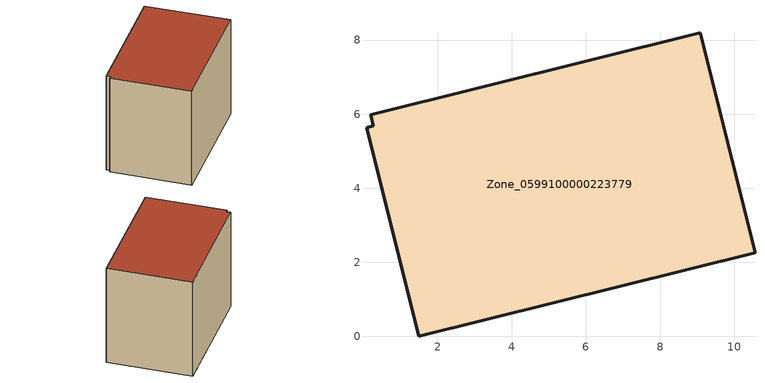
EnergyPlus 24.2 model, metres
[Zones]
Zone_0599100000223779
 floor ground (C_G): 0.18,5.98 9.08,8.2 10.56,2.26 1.48,0 0.08,5.63 0.26,5.68 z0
 wall outside (C_F): 10.56,2.26 9.08,8.2 0.18,5.98 0.26,5.68 0.08,5.63 1.48,0 10.56,2.26 z0:7.58
 roof outside (C_R): 9.08,8.2 0.18,5.98 0.26,5.68 0.08,5.63 1.48,0 10.56,2.26 z7.58
[BUILDING]
Pand.0599100000223779: North Axis=0; Terrain=City; Loads Convergence Tolerance Value=0.04; Temperature Convergence Tolerance Value=0.4; Solar Distribution=FullExterior; Maximum Number of Warmup Days=25; Minimum Number of Warmup Days=1
[Site:Location]
Rotterdam.The.Hague.AP_ZH_NLD Design_Conditions: Latitude=51.96; Longitude=4.45; Time Zone=1; Elevation=-4.5
[SITE:GROUNDTEMPERATURE:BUILDINGSURFACE]
18, 18, 18, 18, 18, 18, 18, 18, 18, 18, 18, 18
[MATERIAL] Thermal Absorptance=0.9; Solar Absorptance=0.7; Visible Absorptance=0.7
Name | Roughness | Thickness | Conductivity | Density | Specific Heat
G.TI.1965-1974 | MediumSmooth | 0.15 | 0.882353 | 540 | 1210
F.TI.1965-1974 | Rough | 0.3 | 0.697674 | 1920 | 840
R.TI.1965-1974 | MediumRough | 0.2 | 0.232558 | 1500 | 1000
[CONSTRUCTION]
C_G: G.TI.1965-1974
C_F: F.TI.1965-1974
C_R: R.TI.1965-1974
[ZONE]
Zone_0599100000223779: Type=1; Multiplier=1; Ceiling Height=Autocalculate; Volume=Autocalculate; Floor Area=autocalculate; Part of Total Floor Area=Yes
[ZONEINFILTRATION:DESIGNFLOWRATE]
Infil_Zone_0599100000223779: Zone or ZoneList or Space or SpaceList=Zone_0599100000223779; Schedule=AlwaysOn; Design Flow Rate Calculation Method=Flow/Area; Flow Rate per Floor Area=0.003; Constant Term Coefficient=1; Temperature Term Coefficient=0; Velocity Term Coefficient=0; Velocity Squared Term Coefficient=0
[HVACTEMPLATE:ZONE:IDEALLOADSAIRSYSTEM]
Zone_0599100000223779: Maximum Heating Supply Air Temperature=50; Minimum Cooling Supply Air Temperature=13; Maximum Heating Supply Air Humidity Ratio=0.0156; Minimum Cooling Supply Air Humidity Ratio=0.0077; Heating Limit=NoLimit; Cooling Limit=NoLimit; Dehumidification Control Type=ConstantSensibleHeatRatio; Cooling Sensible Heat Ratio=0.7; Dehumidification Setpoint=60; Humidification Control Type=None; Humidification Setpoint=30; Outdoor Air Method=None; Outdoor Air Flow Rate per Person=0.00944; Outdoor Air Flow Rate per Zone Floor Area=0; Outdoor Air Flow Rate per Zone=0; Demand Controlled Ventilation Type=None; Outdoor Air Economizer Type=NoEconomizer; Heat Recovery Type=None; Sensible Heat Recovery Effectiveness=0.7; Latent Heat Recovery Effectiveness=0.65
[ZONECONTROL:THERMOSTAT]
ThermostatControl_Zone_0599100000223779: Zone or ZoneList=Zone_0599100000223779; Control Type Schedule=DualSetpointControlType; Control 1=Thermostat_Zone_0599100000223779; Temperature Difference Between Cutout And Setpoint=0
[THERMOSTATSETPOINT:DUALSETPOINT]
Thermostat_Zone_0599100000223779: Heating Setpoint Temperature Schedule=HeatingSetpoint_Zone_0599100000223779; Cooling Setpoint Temperature Schedule=CoolingSetpoint_Zone_0599100000223779
[SCHEDULE:COMPACT]
HeatingSetpoint_Zone_0599100000223779: Through: 12/31, For: AllDays, Until: 24:00, 21
CoolingSetpoint_Zone_0599100000223779: Through: 12/31, For: AllDays, Until: 24:00, 24
DualSetpointControlType: Through: 12/31, For: AllDays, Until: 24:00, 4
AlwaysOn: Through: 12/31, For: AllDays, Until: 24:00, 1
